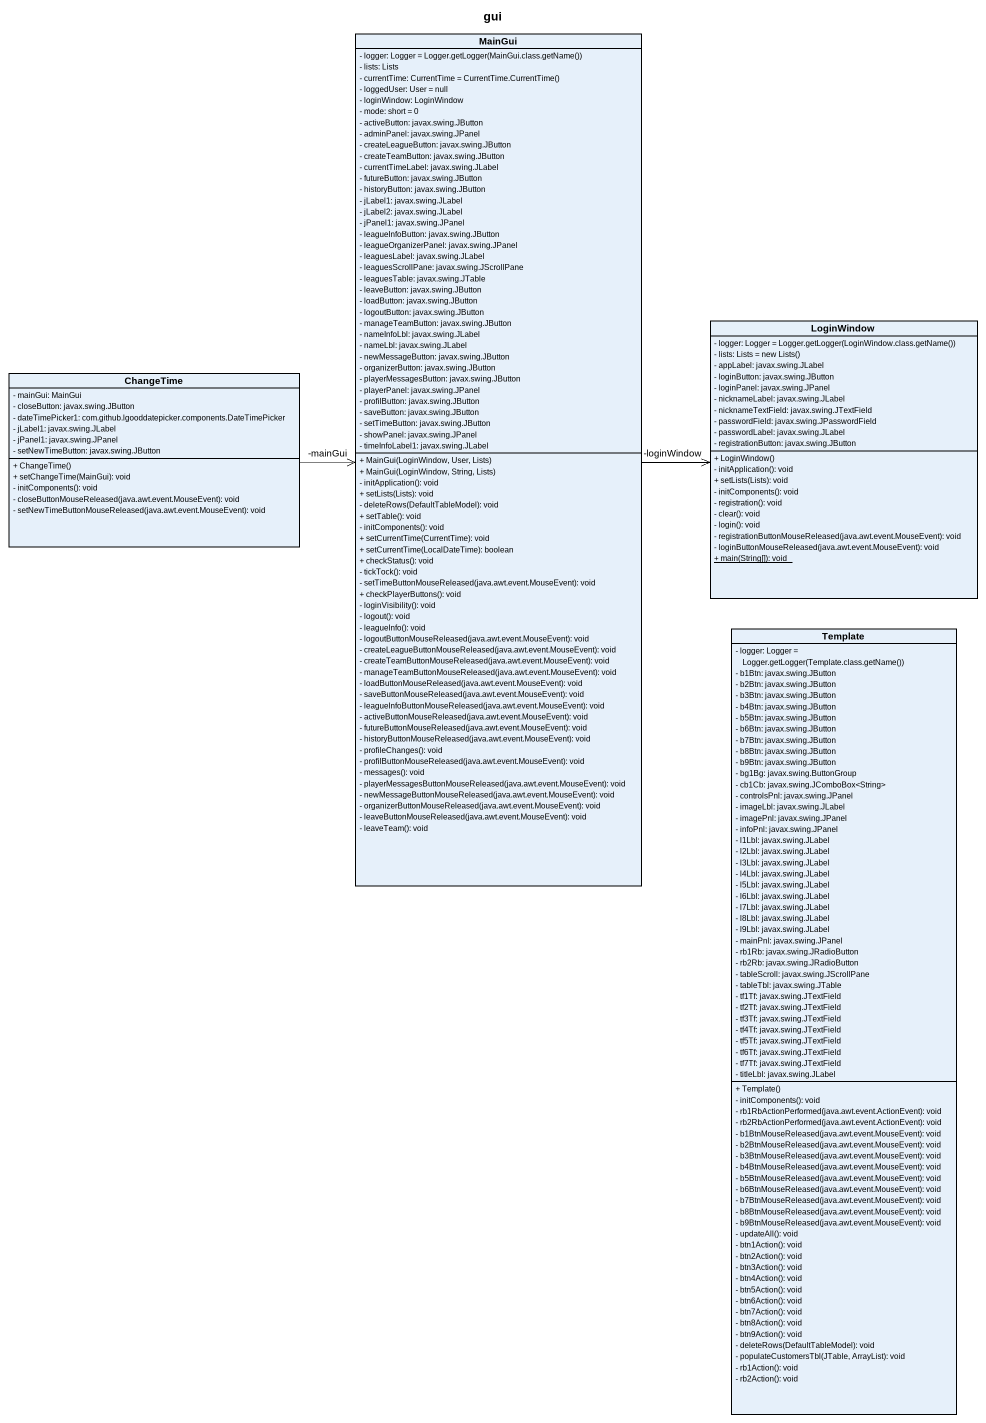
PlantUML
@startuml
title gui
hide circle
hide empty members
skinparam classAttributeIconSize 0
class MainGui {
  {field} - logger: Logger = Logger.getLogger(MainGui.class.getName())
  - lists: Lists
  {field} - currentTime: CurrentTime = CurrentTime.CurrentTime()
  - loggedUser: User = null
  - loginWindow: LoginWindow
  - mode: short = 0
  - activeButton: javax.swing.JButton
  - adminPanel: javax.swing.JPanel
  - createLeagueButton: javax.swing.JButton
  - createTeamButton: javax.swing.JButton
  - currentTimeLabel: javax.swing.JLabel
  - futureButton: javax.swing.JButton
  - historyButton: javax.swing.JButton
  - jLabel1: javax.swing.JLabel
  - jLabel2: javax.swing.JLabel
  - jPanel1: javax.swing.JPanel
  - leagueInfoButton: javax.swing.JButton
  - leagueOrganizerPanel: javax.swing.JPanel
  - leaguesLabel: javax.swing.JLabel
  - leaguesScrollPane: javax.swing.JScrollPane
  - leaguesTable: javax.swing.JTable
  - leaveButton: javax.swing.JButton
  - loadButton: javax.swing.JButton
  - logoutButton: javax.swing.JButton
  - manageTeamButton: javax.swing.JButton
  - nameInfoLbl: javax.swing.JLabel
  - nameLbl: javax.swing.JLabel
  - newMessageButton: javax.swing.JButton
  - organizerButton: javax.swing.JButton
  - playerMessagesButton: javax.swing.JButton
  - playerPanel: javax.swing.JPanel
  - profilButton: javax.swing.JButton
  - saveButton: javax.swing.JButton
  - setTimeButton: javax.swing.JButton
  - showPanel: javax.swing.JPanel
  - timeInfoLabel1: javax.swing.JLabel
  + MainGui(LoginWindow, User, Lists)
  + MainGui(LoginWindow, String, Lists)
  - initApplication(): void
  + setLists(Lists): void
  - deleteRows(DefaultTableModel): void
  + setTable(): void
  - initComponents(): void
  + setCurrentTime(CurrentTime): void
  + setCurrentTime(LocalDateTime): boolean
  + checkStatus(): void
  - tickTock(): void
  - setTimeButtonMouseReleased(java.awt.event.MouseEvent): void
  + checkPlayerButtons(): void
  - loginVisibility(): void
  - logout(): void
  - leagueInfo(): void
  - logoutButtonMouseReleased(java.awt.event.MouseEvent): void
  - createLeagueButtonMouseReleased(java.awt.event.MouseEvent): void
  - createTeamButtonMouseReleased(java.awt.event.MouseEvent): void
  - manageTeamButtonMouseReleased(java.awt.event.MouseEvent): void
  - loadButtonMouseReleased(java.awt.event.MouseEvent): void
  - saveButtonMouseReleased(java.awt.event.MouseEvent): void
  - leagueInfoButtonMouseReleased(java.awt.event.MouseEvent): void
  - activeButtonMouseReleased(java.awt.event.MouseEvent): void
  - futureButtonMouseReleased(java.awt.event.MouseEvent): void
  - historyButtonMouseReleased(java.awt.event.MouseEvent): void
  - profileChanges(): void
  - profilButtonMouseReleased(java.awt.event.MouseEvent): void
  - messages(): void
  - playerMessagesButtonMouseReleased(java.awt.event.MouseEvent): void
  - newMessageButtonMouseReleased(java.awt.event.MouseEvent): void
  - organizerButtonMouseReleased(java.awt.event.MouseEvent): void
  - leaveButtonMouseReleased(java.awt.event.MouseEvent): void
  - leaveTeam(): void
}
class LoginWindow {
  {field} - logger: Logger = Logger.getLogger(LoginWindow.class.getName())
  {field} - lists: Lists = new Lists()
  - appLabel: javax.swing.JLabel
  - loginButton: javax.swing.JButton
  - loginPanel: javax.swing.JPanel
  - nicknameLabel: javax.swing.JLabel
  - nicknameTextField: javax.swing.JTextField
  - passwordField: javax.swing.JPasswordField
  - passwordLabel: javax.swing.JLabel
  - registrationButton: javax.swing.JButton
  + LoginWindow()
  - initApplication(): void
  + setLists(Lists): void
  - initComponents(): void
  - registration(): void
  - clear(): void
  - login(): void
  - registrationButtonMouseReleased(java.awt.event.MouseEvent): void
  - loginButtonMouseReleased(java.awt.event.MouseEvent): void
  {static} + main(String[]): void
}
class ChangeTime {
  - mainGui: MainGui
  - closeButton: javax.swing.JButton
  - dateTimePicker1: com.github.lgooddatepicker.components.DateTimePicker
  - jLabel1: javax.swing.JLabel
  - jPanel1: javax.swing.JPanel
  - setNewTimeButton: javax.swing.JButton
  + ChangeTime()
  + setChangeTime(MainGui): void
  - initComponents(): void
  - closeButtonMouseReleased(java.awt.event.MouseEvent): void
  - setNewTimeButtonMouseReleased(java.awt.event.MouseEvent): void
}
class Template {
  {field} - logger: Logger = Logger.getLogger(Template.class.getName())
  - b1Btn: javax.swing.JButton
  - b2Btn: javax.swing.JButton
  - b3Btn: javax.swing.JButton
  - b4Btn: javax.swing.JButton
  - b5Btn: javax.swing.JButton
  - b6Btn: javax.swing.JButton
  - b7Btn: javax.swing.JButton
  - b8Btn: javax.swing.JButton
  - b9Btn: javax.swing.JButton
  - bg1Bg: javax.swing.ButtonGroup
  - cb1Cb: javax.swing.JComboBox<String>
  - controlsPnl: javax.swing.JPanel
  - imageLbl: javax.swing.JLabel
  - imagePnl: javax.swing.JPanel
  - infoPnl: javax.swing.JPanel
  - l1Lbl: javax.swing.JLabel
  - l2Lbl: javax.swing.JLabel
  - l3Lbl: javax.swing.JLabel
  - l4Lbl: javax.swing.JLabel
  - l5Lbl: javax.swing.JLabel
  - l6Lbl: javax.swing.JLabel
  - l7Lbl: javax.swing.JLabel
  - l8Lbl: javax.swing.JLabel
  - l9Lbl: javax.swing.JLabel
  - mainPnl: javax.swing.JPanel
  - rb1Rb: javax.swing.JRadioButton
  - rb2Rb: javax.swing.JRadioButton
  - tableScroll: javax.swing.JScrollPane
  - tableTbl: javax.swing.JTable
  - tf1Tf: javax.swing.JTextField
  - tf2Tf: javax.swing.JTextField
  - tf3Tf: javax.swing.JTextField
  - tf4Tf: javax.swing.JTextField
  - tf5Tf: javax.swing.JTextField
  - tf6Tf: javax.swing.JTextField
  - tf7Tf: javax.swing.JTextField
  - titleLbl: javax.swing.JLabel
  + Template()
  - initComponents(): void
  - rb1RbActionPerformed(java.awt.event.ActionEvent): void
  - rb2RbActionPerformed(java.awt.event.ActionEvent): void
  - b1BtnMouseReleased(java.awt.event.MouseEvent): void
  - b2BtnMouseReleased(java.awt.event.MouseEvent): void
  - b3BtnMouseReleased(java.awt.event.MouseEvent): void
  - b4BtnMouseReleased(java.awt.event.MouseEvent): void
  - b5BtnMouseReleased(java.awt.event.MouseEvent): void
  - b6BtnMouseReleased(java.awt.event.MouseEvent): void
  - b7BtnMouseReleased(java.awt.event.MouseEvent): void
  - b8BtnMouseReleased(java.awt.event.MouseEvent): void
  - b9BtnMouseReleased(java.awt.event.MouseEvent): void
  - updateAll(): void
  - btn1Action(): void
  - btn2Action(): void
  - btn3Action(): void
  - btn4Action(): void
  - btn5Action(): void
  - btn6Action(): void
  - btn7Action(): void
  - btn8Action(): void
  - btn9Action(): void
  - deleteRows(DefaultTableModel): void
  - populateCustomersTbl(JTable, ArrayList): void
  - rb1Action(): void
  - rb2Action(): void
}
MainGui -right-> "-loginWindow" LoginWindow
ChangeTime -right-> "-mainGui" MainGui
@enduml
